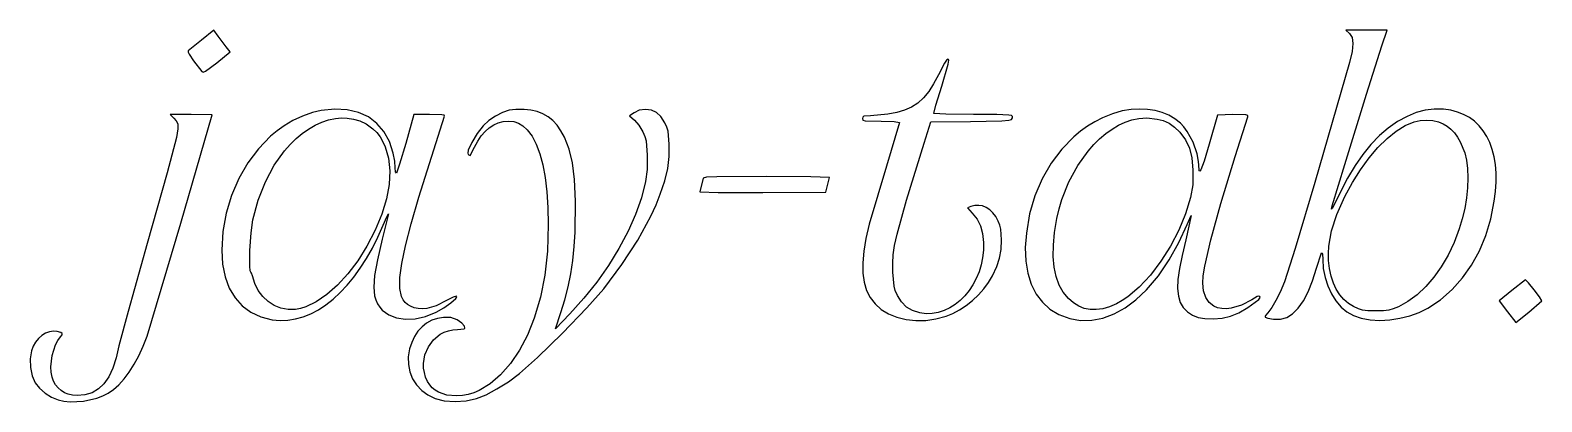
# Model space of a CAD drawing. Extents: x 244 to 630, y 171 to 266.
import ezdxf

# ---------------------------------------------------------------- set-up
doc = ezdxf.new("R2010")
doc.units = 0

msp = doc.modelspace()

# ---------------------------------------------------------------- linework, layer by layer
at = {"layer": 'Layer 1', "color": 7}
for points in [[(287.39682, 263.478737), (283.962738, 260.687767), (283.976054, 260.399077), (284.24432, 259.832962), (285.373657, 258.174874), (287.493958, 255.426644), (287.826631, 255.255139), (288.44191, 255.493783), (291.295624, 257.656197), (294.694763, 260.418297), (293.734985, 261.698967), (291.649597, 264.476052), (290.524017, 265.972481), (287.39682, 263.478737), (287.39682, 263.478737)], [(581.219849, 265.112877), (581.620573, 264.64665), (581.909169, 264.083184), (582.150688, 262.595124), (581.94583, 260.509876), (581.296021, 257.688622), (572.392128, 227.043776), (567.323497, 210.149349), (564.635254, 201.603966), (563.524201, 198.986085), (562.431916, 196.791729), (561.363388, 195.030035), (560.323608, 193.710137), (559.736524, 193.008323), (559.646595, 192.771279), (559.712662, 192.588195), (560.373545, 192.318069), (561.840698, 192.066262), (563.557106, 192.042592), (565.18098, 192.498076), (566.709886, 193.429823), (568.141388, 194.83494), (569.473051, 196.710538), (570.702442, 199.053725), (571.827125, 201.86161), (572.844666, 205.131302), (574.104248, 208.993737), (574.216883, 208.972159), (574.310028, 208.665694), (574.39917, 207.406433), (574.5553, 205.022818), (574.993244, 202.720971), (575.690403, 200.542383), (576.624176, 198.528544), (577.771966, 196.720943), (579.111172, 195.161072), (580.619196, 193.89042), (582.273438, 192.950478), (584.272927, 192.279116), (586.545575, 191.883364), (589.008932, 191.755043), (591.580551, 191.885971), (594.177982, 192.267965), (596.718777, 192.892846), (599.120485, 193.752431), (601.300659, 194.838539), (604.566096, 197.038997), (607.530577, 199.628374), (610.181979, 202.587151), (612.508179, 205.89581), (614.497052, 209.534832), (616.136476, 213.484697), (617.414327, 217.725888), (618.318481, 222.238884), (618.632482, 224.759549), (618.784005, 227.162092), (618.77567, 229.441774), (618.610099, 231.593861), (618.289911, 233.613614), (617.817729, 235.496298), (617.196173, 237.237176), (616.427864, 238.831511), (615.515423, 240.274566), (614.461471, 241.561604), (613.26863, 242.68789), (611.939519, 243.648686), (610.47676, 244.439256), (608.882974, 245.054863), (607.160782, 245.49077), (605.312805, 245.742241), (602.928728, 245.787787), (600.625458, 245.511526), (598.33441, 244.900214), (595.987, 243.940605), (593.520841, 242.597872), (591.160211, 240.958429), (588.900542, 239.017089), (586.737267, 236.768661), (584.665815, 234.207959), (582.681621, 231.329794), (580.780113, 228.128977), (578.956726, 224.600319), (576.875969, 220.480775), (576.691444, 220.211259), (576.631101, 220.229004), (576.862793, 221.092499), (580.043457, 231.586327), (585.580025, 249.664277), (589.544312, 262.009606), (590.900818, 265.977867), (585.593628, 265.977867), (580.28656, 265.977867), (581.219849, 265.112877), (581.219849, 265.112877)], [(476.010315, 254.578224), (474.792355, 252.265434), (473.536646, 250.311268), (472.205614, 248.686294), (470.761688, 247.36108), (469.167295, 246.306195), (467.384863, 245.492205), (465.376819, 244.889679), (463.105591, 244.469185), (458.608215, 244.115364), (456.9226, 243.990401), (456.645104, 243.776134), (456.580017, 243.402901), (456.687492, 243.009753), (457.263443, 242.798687), (461.341919, 242.697441), (464.705002, 242.604689), (466.103821, 242.381691), (462.729004, 231.182396), (458.340393, 216.38662), (457.486278, 212.720195), (456.92555, 209.423382), (456.6601, 206.470214), (456.691818, 203.834726), (457.022593, 201.49095), (457.654314, 199.412922), (458.588872, 197.574674), (459.828156, 195.950241), (461.411939, 194.529724), (463.291001, 193.386304), (465.416004, 192.528475), (467.737606, 191.964735), (470.20647, 191.703577), (472.773256, 191.7535), (475.388624, 192.122997), (478.003235, 192.820565), (479.726923, 193.515224), (481.45006, 194.439539), (483.138238, 195.563566), (484.75705, 196.857358), (486.272086, 198.290972), (487.648939, 199.834463), (488.853201, 201.457886), (489.850464, 203.131295), (490.958461, 205.494562), (491.685753, 207.683431), (492.083444, 209.897953), (492.202637, 212.338181), (492.035484, 215.111763), (491.780479, 216.119227), (491.367493, 217.124245), (490.725883, 218.285681), (489.990269, 219.261802), (489.173476, 220.04583), (488.28833, 220.630989), (487.347658, 221.010502), (486.364285, 221.177593), (485.351037, 221.125483), (484.32074, 220.847397), (483.444153, 220.514115), (484.708801, 219.173188), (485.929099, 217.637572), (486.774986, 215.961201), (487.297635, 214.00841), (487.548218, 211.643532), (487.546233, 209.683769), (487.349789, 207.769638), (486.971601, 205.915223), (486.424386, 204.134608), (485.720859, 202.441876), (484.873736, 200.851112), (483.895734, 199.376398), (482.799568, 198.031819), (481.597954, 196.831458), (480.303607, 195.789398), (478.929245, 194.919724), (477.487582, 194.236519), (475.991335, 193.753867), (474.453219, 193.485851), (472.885951, 193.446555), (471.302246, 193.650063), (469.422808, 194.237412), (467.853474, 195.16601), (466.564594, 196.4589), (465.52652, 198.139122), (464.991205, 199.349791), (464.669239, 200.50945), (464.393433, 204.108147), (464.363662, 206.345642), (464.477471, 208.502446), (464.809582, 210.887576), (465.434719, 213.810048), (467.862962, 222.503089), (472.359985, 237.053704), (474.071777, 242.52108), (484.267944, 242.614785), (492.283493, 242.783604), (494.088349, 242.933826), (494.740601, 243.143883), (494.976776, 243.567759), (495.006611, 243.889372), (494.726203, 244.12282), (494.031647, 244.282206), (490.984478, 244.435186), (485.033875, 244.461113), (477.919937, 244.516693), (474.850525, 244.650322), (475.365921, 246.800671), (476.870728, 251.704995), (478.549698, 257.260279), (478.704466, 258.28352), (478.642659, 258.490845), (478.500244, 258.546471), (478.126917, 258.283516), (477.582397, 257.526369), (476.010315, 254.578224), (476.010315, 254.578224)], [(280.283936, 243.491097), (280.914535, 242.819739), (281.304967, 242.057007), (281.363957, 240.772047), (281.000229, 238.534004), (278.639514, 229.475254), (273.492615, 211.433922), (268.583244, 194.029001), (266.245544, 185.228852), (265.540407, 182.147473), (264.672721, 179.514691), (263.63304, 177.319303), (262.411919, 175.550106), (260.999913, 174.195898), (259.387578, 173.245475), (257.565468, 172.687636), (255.524139, 172.511177), (254.373987, 172.599393), (253.302088, 172.847034), (252.319524, 173.245928), (251.437374, 173.787905), (250.66672, 174.464793), (250.018641, 175.26842), (249.50422, 176.190615), (249.134537, 177.223206), (248.909908, 178.468677), (248.853965, 179.848828), (249.19614, 182.769112), (250.057071, 185.495939), (250.649572, 186.634269), (251.332764, 187.541191), (251.737584, 188.041302), (251.76646, 188.373299), (251.365834, 188.62065), (250.482147, 188.866822), (249.487557, 188.967157), (248.478462, 188.816434), (247.486236, 188.438015), (246.542253, 187.855259), (245.677888, 187.091528), (244.924513, 186.170182), (244.313505, 185.114583), (243.876236, 183.94809), (243.550107, 181.879311), (243.617706, 179.652271), (244.04933, 177.525997), (244.815277, 175.759514), (245.905257, 174.381704), (247.354252, 173.115519), (249.006042, 172.077071), (250.704407, 171.382469), (252.159001, 171.070537), (253.756089, 170.922594), (257.177418, 171.091801), (260.567739, 171.836342), (262.126067, 172.407567), (263.526398, 173.102471), (264.902724, 174.049294), (266.265767, 175.282708), (267.602975, 176.784309), (268.901798, 178.535694), (270.149685, 180.518457), (271.334085, 182.714196), (272.442447, 185.104506), (273.462219, 187.670983), (282.104199, 216.659103), (290.089722, 244.303109), (284.732727, 244.461113), (279.375732, 244.461113), (280.283936, 243.491097), (280.283936, 243.491097)], [(318.027954, 245.478691), (315.770098, 244.927083), (313.286281, 244.023898), (310.802963, 242.863222), (308.5466, 241.539147), (306.773428, 240.262921), (305.082944, 238.850719), (301.967669, 235.653488), (299.236032, 232.01766), (296.92329, 228.013443), (295.0647, 223.711045), (293.695518, 219.180673), (292.851001, 214.492534), (292.566406, 209.716835), (292.791605, 206.131435), (293.445675, 202.891004), (294.513014, 200.017038), (295.97802, 197.531031), (297.825089, 195.454477), (300.03862, 193.80887), (302.60301, 192.615706), (305.502655, 191.896477), (307.487422, 191.716723), (309.474914, 191.78851), (311.458538, 192.106225), (313.431705, 192.664259), (315.38782, 193.457001), (317.320293, 194.478838), (319.222532, 195.724161), (321.087944, 197.187359), (322.909938, 198.86282), (324.681923, 200.744934), (326.397305, 202.82809), (328.049493, 205.106676), (329.631896, 207.575082), (331.13792, 210.227698), (332.560976, 213.058911), (333.89447, 216.063111), (334.832363, 218.231349), (335.22879, 218.982277), (333.652344, 212.48082), (332.410088, 207.235215), (331.693485, 203.255184), (331.466421, 200.274283), (331.69278, 198.02607), (332.006894, 196.966126), (332.448191, 196.002517), (333.00857, 195.137398), (333.67993, 194.372927), (335.323182, 193.15455), (337.313137, 192.364632), (339.584982, 192.020422), (342.073903, 192.139166), (344.715088, 192.738114), (347.443726, 193.834511), (349.448365, 194.977773), (351.256256, 196.261522), (352.466126, 197.367937), (352.721403, 197.755325), (352.676697, 197.979195), (351.776653, 197.716705), (350.075409, 196.803597), (347.462221, 195.482053), (345.044784, 194.795762), (343.916622, 194.691974), (342.845976, 194.748363), (341.835706, 194.965383), (340.888672, 195.343491), (340.150961, 195.789024), (339.524271, 196.339807), (339.009728, 197.010475), (338.608457, 197.815662), (338.150231, 199.888127), (338.158596, 202.674273), (338.642552, 206.29117), (339.611103, 210.85589), (341.07325, 216.485503), (343.037994, 223.297081), (349.599121, 243.997063), (349.505672, 244.224294), (348.925369, 244.36656), (345.771179, 244.460747), (341.765198, 244.460381), (339.665894, 237.03022), (338.100521, 231.731537), (337.284943, 229.425988), (337.084495, 229.749535), (336.998077, 230.771859), (336.84124, 232.494898), (336.471497, 234.503136), (335.496703, 237.487415), (334.094974, 240.038847), (332.289687, 242.143523), (330.104214, 243.787531), (327.56193, 244.956962), (324.686209, 245.637906), (321.500426, 245.816452), (318.027954, 245.478691), (318.027954, 245.478691)], [(366.190552, 245.509774), (364.417961, 244.904011), (362.648712, 244.000922), (360.980766, 242.858796), (359.512085, 241.535927), (357.939173, 239.551869), (356.558762, 237.261717), (355.685255, 235.26365), (355.536842, 234.561079), (355.633057, 234.155846), (356.13324, 233.902611), (357.239868, 236.08236), (358.087103, 237.605037), (359.009717, 238.935708), (360.003274, 240.070977), (361.063339, 241.007448), (362.185477, 241.741726), (363.365252, 242.270415), (364.59823, 242.590119), (365.879974, 242.697441), (367.320017, 242.589633), (368.526364, 242.228745), (369.624626, 241.55858), (370.740417, 240.522942), (371.994873, 238.895522), (373.088025, 236.849458), (374.018037, 234.392979), (374.783073, 231.534315), (375.381297, 228.281697), (375.810874, 224.643353), (376.069966, 220.627513), (376.156738, 216.242409), (375.942693, 209.492426), (375.286018, 203.346189), (374.164908, 197.658523), (372.557556, 192.284256), (370.804397, 187.973029), (368.759362, 184.100032), (366.464242, 180.707094), (363.960823, 177.836045), (361.290896, 175.528713), (358.496249, 173.826927), (357.065215, 173.216186), (355.618671, 172.772517), (354.161842, 172.501149), (352.699951, 172.407311), (350.193147, 172.638629), (348.102226, 173.33663), (347.220578, 173.856751), (346.452326, 174.488879), (345.800615, 175.23146), (345.268585, 176.082939), (344.769092, 177.219608), (344.434121, 178.375736), (344.256342, 179.53852), (344.228421, 180.695155), (344.592833, 182.938766), (345.468704, 185.00414), (346.797384, 186.788845), (348.520221, 188.190453), (349.511119, 188.715586), (350.578562, 189.106533), (351.715219, 189.35049), (352.913757, 189.434655), (354.64555, 189.544881), (354.804809, 189.781873), (354.690369, 190.228302), (354.034409, 191.029474), (352.849915, 191.84121), (351.207996, 192.466381), (349.317993, 192.497124), (347.772165, 192.244001), (346.338446, 191.755887), (345.027022, 191.042281), (343.84808, 190.112682), (342.811803, 188.976586), (341.928379, 187.643492), (341.207992, 186.122897), (340.660828, 184.424301), (340.32709, 182.401109), (340.358627, 180.433315), (340.737331, 178.555984), (341.445095, 176.804179), (342.463811, 175.212965), (343.77537, 173.817407), (345.361666, 172.65257), (347.20459, 171.753517), (349.546797, 171.171702), (352.31604, 170.976355), (355.182055, 171.167712), (357.814575, 171.74601), (360.24163, 172.72882), (363.016533, 174.197703), (365.944226, 176.03942), (368.829651, 178.140732), (373.427149, 182.247648), (379.790024, 188.473243), (386.068281, 194.957474), (390.411926, 199.840294), (394.993136, 206.003612), (399.044388, 212.284231), (402.387273, 218.383448), (403.737326, 221.271685), (404.843384, 224.002556), (405.985928, 227.459997), (406.728431, 230.634167), (407.101761, 233.697587), (407.13678, 236.822777), (406.846779, 240.114081), (406.516369, 241.175932), (405.969604, 242.282479), (404.935264, 243.8719), (403.828209, 244.927839), (402.555568, 245.514396), (401.024475, 245.695671), (399.403892, 245.509998), (398.122742, 244.883934), (396.98468, 244.072197), (398.196777, 243.007958), (399.335846, 241.677849), (400.372375, 239.974388), (400.878565, 238.812135), (401.192276, 237.654662), (401.487122, 234.053688), (401.46714, 230.360224), (401.060303, 227.249367), (400.007171, 223.128327), (398.503503, 218.874561), (396.578476, 214.53894), (394.261269, 210.172336), (391.581057, 205.825622), (388.56702, 201.549669), (385.248333, 197.395349), (381.654175, 193.413536), (378.007568, 189.613663), (379.401123, 193.788674), (380.392895, 197.013527), (381.227484, 200.284407), (381.907987, 203.62506), (382.4375, 207.059236), (382.819122, 210.610681), (383.055948, 214.303143), (383.107605, 222.206108), (382.839501, 227.746854), (382.326309, 232.051474), (381.495773, 235.539028), (380.275635, 238.628578), (379.402061, 240.245904), (378.416942, 241.651088), (377.317408, 242.846114), (376.100594, 243.832966), (374.76363, 244.613629), (373.303651, 245.190086), (371.717788, 245.564321), (370.003174, 245.73832), (367.856754, 245.714169), (366.190552, 245.509774), (366.190552, 245.509774)], [(523.10022, 245.321297), (520.600838, 244.610287), (518.016907, 243.581154), (516.071492, 242.568478), (514.205539, 241.418544), (512.422815, 240.137051), (510.727087, 238.729699), (507.611685, 235.560219), (504.889465, 231.955706), (502.590563, 227.96176), (500.745111, 223.623981), (499.383244, 218.987969), (498.535095, 214.099327), (498.278695, 210.364005), (498.406457, 206.920009), (498.912092, 203.783033), (499.789314, 200.968773), (501.031834, 198.492923), (502.633365, 196.371179), (504.587618, 194.619234), (506.888306, 193.252785), (509.633962, 192.237769), (512.437499, 191.750459), (515.277484, 191.78481), (518.132485, 192.334771), (520.981068, 193.394298), (523.801801, 194.957341), (526.573252, 197.017853), (529.273987, 199.569786), (532.337342, 203.170342), (535.139633, 207.229372), (537.613914, 211.639441), (539.693237, 216.293114), (540.771606, 218.588127), (539.333984, 212.324913), (538.383436, 208.368825), (537.717833, 205.019227), (537.338881, 202.209303), (537.248283, 199.872234), (537.447745, 197.941202), (537.93897, 196.34939), (538.723663, 195.02998), (539.803528, 193.916153), (541.051522, 193.069006), (542.491089, 192.504902), (544.223671, 192.195922), (546.350708, 192.114144), (548.677587, 192.290267), (550.826287, 192.806554), (552.95465, 193.715604), (555.22052, 195.070015), (558.056259, 197.096585), (558.427755, 197.569912), (558.323853, 197.884789), (558.063432, 197.946539), (557.612862, 197.820992), (556.22644, 197.042214), (553.613272, 195.641879), (551.005729, 194.875718), (549.759855, 194.740072), (548.582333, 194.774512), (547.495478, 194.982886), (546.521606, 195.369042), (545.34606, 196.289046), (544.45977, 197.627056), (543.900998, 199.303246), (543.708008, 201.237786), (543.833004, 203.145148), (544.207277, 205.624836), (545.725174, 212.385542), (548.304739, 221.688608), (551.989014, 233.702736), (555.202454, 243.855629), (555.206965, 244.196821), (554.763291, 244.373099), (551.436646, 244.384728), (547.472778, 244.284737), (545.345154, 236.78936), (544.055127, 232.450582), (543.229164, 230.242813), (542.965439, 229.890417), (542.788009, 230.013603), (542.652405, 231.610497), (542.5455, 232.905448), (542.251359, 234.326648), (541.206154, 237.309037), (539.726359, 240.080145), (538.888981, 241.237244), (538.021545, 242.162453), (536.583233, 243.297084), (535.014223, 244.222201), (533.318884, 244.936877), (531.501587, 245.44019), (529.566702, 245.731213), (527.518599, 245.809021), (525.361648, 245.672691), (523.10022, 245.321297), (523.10022, 245.321297)], [(327.909912, 242.817726), (329.585121, 242.004858), (331.275391, 240.766075), (332.249558, 239.776134), (333.099229, 238.673895), (333.824269, 237.465395), (334.424546, 236.156669), (335.25028, 233.262686), (335.575363, 230.040232), (335.398732, 226.537596), (334.719321, 222.803067), (333.536065, 218.88493), (331.8479, 214.831475), (329.717748, 210.747205), (327.370416, 207.009337), (324.854, 203.665656), (322.216595, 200.763952), (319.506295, 198.35201), (316.771195, 196.477619), (314.059391, 195.188566), (312.727254, 194.778475), (311.418976, 194.532639), (309.547218, 194.500838), (307.730369, 194.853272), (306.012669, 195.555355), (304.438362, 196.572502), (303.051689, 197.870125), (301.896893, 199.41364), (301.018216, 201.16846), (300.4599, 203.099999), (300.230202, 203.860758), (299.984436, 204.084343), (299.82778, 204.447951), (299.75099, 205.635463), (299.802994, 209.583233), (300.072412, 214.129718), (300.491211, 217.476982), (301.888279, 222.528927), (303.754403, 227.200477), (306.033478, 231.422938), (308.669395, 235.127615), (310.103637, 236.764317), (311.60605, 238.245813), (313.169619, 239.563515), (314.787333, 240.708837), (316.452178, 241.673192), (318.15714, 242.447993), (319.895206, 243.024653), (321.659363, 243.394585), (323.199073, 243.536007), (324.716694, 243.490454), (326.268286, 243.252752), (327.909912, 242.817726), (327.909912, 242.817726)], [(532.009216, 243.251427), (533.598045, 242.875947), (535.060623, 242.208632), (536.449615, 241.218877), (537.817688, 239.876076), (539.299819, 237.928472), (540.294151, 235.824904), (540.884496, 233.32175), (541.154663, 230.175392), (541.127144, 226.447531), (540.56427, 223.176415), (539.316442, 219.019738), (537.579861, 214.837201), (535.439011, 210.750092), (532.978378, 206.8797), (530.28245, 203.347315), (527.435711, 200.274227), (524.522648, 197.781725), (523.067647, 196.791096), (521.627747, 195.991097), (519.824538, 195.223249), (518.096374, 194.722219), (516.443581, 194.487971), (514.866485, 194.52047), (513.365412, 194.819681), (511.940689, 195.385568), (510.592641, 196.218096), (509.321594, 197.317231), (507.987438, 198.922565), (506.929723, 200.795399), (506.148046, 202.938526), (505.642006, 205.354739), (505.411199, 208.046831), (505.455222, 211.017593), (505.773674, 214.269818), (506.36615, 217.806298), (506.9315, 220.258963), (507.638312, 222.649472), (509.440009, 227.199663), (511.69861, 231.368157), (514.341484, 235.066237), (515.784327, 236.711148), (517.296001, 238.205186), (518.867428, 239.537263), (520.48953, 240.696289), (522.153227, 241.671174), (523.84944, 242.450828), (525.569091, 243.024163), (527.303101, 243.380089), (529.356827, 243.551695), (532.009216, 243.251427), (532.009216, 243.251427)], [(604.042297, 242.514153), (605.198418, 242.022035), (606.259347, 241.393598), (607.227752, 240.625705), (608.106301, 239.715218), (608.897659, 238.658999), (609.604495, 237.45391), (610.775269, 234.584572), (611.228083, 232.710247), (611.492969, 230.564613), (611.574045, 228.204377), (611.475426, 225.68625), (611.201229, 223.06694), (610.755571, 220.403157), (610.142566, 217.75161), (609.366333, 215.169007), (608.041517, 211.701662), (606.50068, 208.464848), (604.762915, 205.482974), (602.847313, 202.78045), (600.772967, 200.381688), (598.55897, 198.311097), (596.224414, 196.593087), (593.788391, 195.252068), (592.456424, 194.685994), (591.29554, 194.367734), (589.921075, 194.227763), (587.948364, 194.196556), (585.962544, 194.225646), (584.625862, 194.362834), (583.542014, 194.683001), (582.314697, 195.261025), (580.98046, 196.080279), (579.794921, 197.095512), (578.760076, 198.303029), (577.877922, 199.699134), (577.150455, 201.280135), (576.579671, 203.042335), (576.167567, 204.982041), (575.916138, 207.095558), (575.861119, 208.873665), (575.968059, 210.715839), (576.67437, 214.618044), (578.048181, 218.853481), (580.1026, 223.473458), (582.006668, 227.007407), (584.072968, 230.29359), (586.263942, 233.291486), (588.54203, 235.960575), (590.869674, 238.260336), (593.209315, 240.150249), (595.523394, 241.589792), (597.774353, 242.538445), (599.347642, 242.891432), (600.97889, 243.004805), (602.574855, 242.878925), (604.042297, 242.514153), (604.042297, 242.514153)], [(415.847412, 228.147179), (414.959412, 224.61628), (419.691665, 224.453879), (431.072021, 224.439919), (447.186584, 224.531655), (447.643677, 226.295327), (448.107605, 228.32354), (443.394646, 228.510384), (432.053955, 228.588097), (419.292698, 228.496687), (416.665006, 228.361253), (415.847412, 228.147179), (415.847412, 228.147179)], [(622.826904, 199.419983), (619.585266, 196.744881), (621.695618, 193.972542), (623.80603, 191.200203), (627.141846, 193.883271), (630.477722, 196.760979), (629.86548, 197.750079), (628.498993, 199.578074), (627.083616, 201.335793), (626.324707, 202.114067), (622.826904, 199.419983), (622.826904, 199.419983)]]:
    msp.add_lwpolyline(points, dxfattribs=at)

doc.saveas('drawing.dxf')
